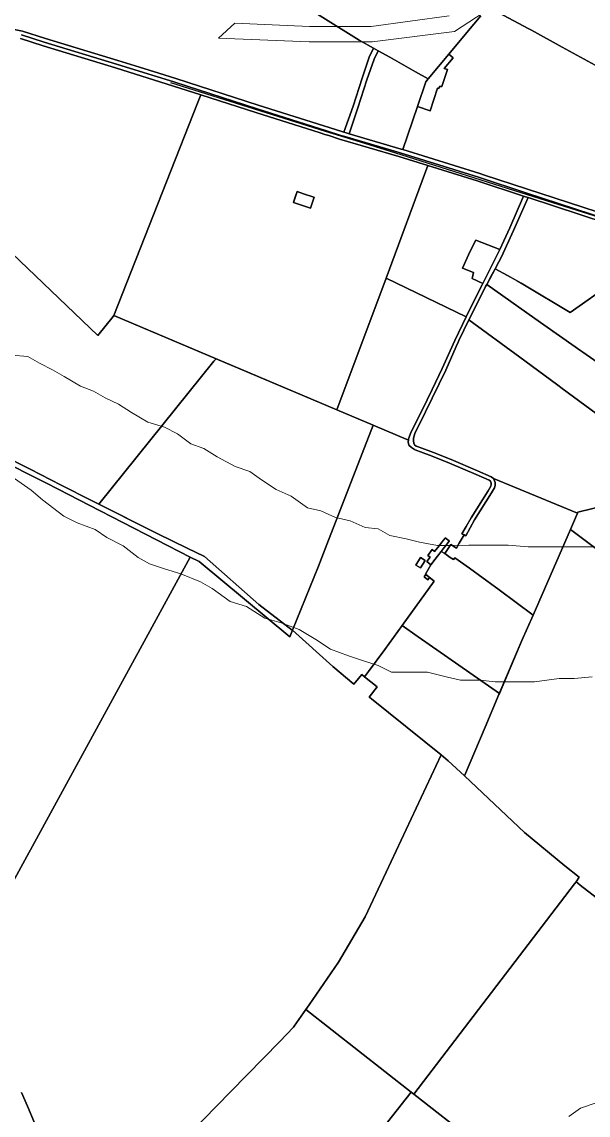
# Model space of a CAD drawing. Header units: metres. Extents: x 3 to 1027712, y 40 to 4430649.
# Drawn here: x 505196 to 505634, y 4410603 to 4411448 of the extents above; entities that cross this region are included whole.
import ezdxf

# ---------------------------------------------------------------- set-up
doc = ezdxf.new("R2010")
doc.units = ezdxf.units.M
doc.header["$MEASUREMENT"] = 0
doc.layers.add('A.ES.SDGC.CP.07003.cadastralparcel — CadastralParcel', color=1, linetype='Continuous')
doc.layers.add('Carreteras_5_km', color=2, linetype='Continuous', lineweight=30)
doc.layers.add('Habitats_5_km', color=7, linetype='Continuous', lineweight=9, true_color=0xbefad2)

msp = doc.modelspace()

# ---------------------------------------------------------------- linework, layer by layer
at = {"layer": 'A.ES.SDGC.CP.07003.cadastralparcel — CadastralParcel', "color": 7, "linetype": 'Continuous', "flags": 128}
for points in [[(505587.92, 4411442.36), (505556.41, 4411459.25), (505579.79, 4411487.63), (505604.11, 4411516.92), (505652.37, 4411575.05), (505674.24, 4411561.78), (505678.41, 4411559.27), (505679.96, 4411558.34), (505681.32, 4411557.52), (505685.72, 4411554.87), (505698.78, 4411547.02), (505720.06, 4411534.22), (505720.29, 4411534.09), (505746.29, 4411520.12), (505777.52, 4411503.33), (505784.57, 4411499.54), (505797.84, 4411492.78), (505715.59, 4411376.42), (505670.31, 4411397.67), (505667.7, 4411398.89), (505613.75, 4411428.3), (505589.91, 4411441.29), (505587.92, 4411442.36)], [(505446.84, 4411361.97), (505444.87, 4411362.56), (505452.12, 4411382.7), (505459.06, 4411404.28), (505464.61, 4411420.52), (505467.99, 4411427.42), (505469.73, 4411426.44), (505471.48, 4411425.46), (505468.31, 4411418.99), (505462.86, 4411403.02), (505455.91, 4411381.41), (505449.04, 4411361.33), (505446.84, 4411361.97)], [(505489.34, 4411349.49), (505449.04, 4411361.33), (505455.91, 4411381.41), (505462.86, 4411403.02), (505468.31, 4411418.99), (505471.48, 4411425.46), (505480.44, 4411420.45), (505500.44, 4411409.25), (505510.2, 4411403.79), (505508.25, 4411401.46), (505501.83, 4411382.47), (505490.56, 4411349.11), (505489.34, 4411349.49)], [(505511.59, 4411379.06), (505501.83, 4411382.47), (505508.25, 4411401.46), (505510.2, 4411403.79), (505526.12, 4411422.77), (505529.54, 4411420.14), (505522.55, 4411411.66), (505525.18, 4411410.9), (505520.75, 4411397.94), (505518.97, 4411397.77), (505518.37, 4411396.36), (505517.28, 4411396.65), (505511.59, 4411379.06)], [(505439.67, 4411148.05), (505267.14, 4411220.97), (505331.87, 4411385.01), (505334.42, 4411391.47), (505377.01, 4411377.8), (505426.74, 4411361.99), (505430.37, 4411360.84), (505433.35, 4411359.89), (505441.67, 4411357.24), (505487.6, 4411343.74), (505510.03, 4411336.75), (505477.58, 4411249.7), (505439.67, 4411148.05)], [(505539.49, 4411219.87), (505477.58, 4411249.7), (505510.03, 4411336.75), (505548.1, 4411324.88), (505583.81, 4411313.23), (505573.22, 4411288.59), (505565.52, 4411272.02), (505546.9, 4411279.27), (505542.6, 4411270.69), (505536.81, 4411257.44), (505545.22, 4411254.26), (505544.1, 4411249.6), (505552.41, 4411245.73), (505551.89, 4411244.71), (505541.4, 4411223.84), (505539.49, 4411219.87)], [(505421.9, 4411312.43), (505422.01, 4411312.38), (505419.25, 4411303.89), (505419.11, 4411303.94), (505406.04, 4411308.32), (505406.08, 4411308.45), (505407.48, 4411312.5), (505408.91, 4411316.68), (505408.94, 4411316.75), (505413.85, 4411315.07), (505421.9, 4411312.43)], [(505419.25, 4411303.89), (505422.01, 4411312.38), (505421.9, 4411312.43), (505413.85, 4411315.07), (505408.94, 4411316.75), (505406.04, 4411308.32), (505419.11, 4411303.94), (505419.25, 4411303.89)], [(505537.89, 4411051.49), (505536.24, 4411052.3), (505539.52, 4411057.86), (505543.49, 4411064.58), (505556.62, 4411085.57), (505558.65, 4411089.04), (505558.94, 4411090.03), (505558.86, 4411091.41), (505558.43, 4411092.85), (505557.21, 4411093.84), (505547.17, 4411098.16), (505526.7, 4411106.87), (505513.16, 4411112.39), (505504.28, 4411115.61), (505501.44, 4411116.69), (505499.51, 4411117.5), (505497.24, 4411119.09), (505495.28, 4411120.68), (505494.62, 4411123.32), (505494.85, 4411124.73), (505495.01, 4411125.7), (505497.12, 4411131.05), (505505.41, 4411147.75), (505513.21, 4411163.83), (505521.01, 4411179.89), (505527.1, 4411193.57), (505530.66, 4411201.54), (505539.49, 4411219.87), (505541.4, 4411223.84), (505551.89, 4411244.71), (505552.41, 4411245.73), (505563.83, 4411268.38), (505565.52, 4411272.02), (505573.22, 4411288.59), (505583.81, 4411313.23), (505585.36, 4411312.73), (505587.47, 4411312.04), (505576.13, 4411286.74), (505566.72, 4411266.18), (505564.67, 4411262.34), (505561.91, 4411257.14), (505555.38, 4411244.89), (505554.56, 4411243.33), (505544.09, 4411222.52), (505541.69, 4411217.54), (505533.97, 4411201.52), (505533.38, 4411200.29), (505531.89, 4411196.95), (505523.73, 4411178.63), (505508.1, 4411146.43), (505499.91, 4411129.92), (505498.72, 4411126.22), (505498.72, 4411124.1), (505499.11, 4411122.26), (505499.64, 4411121.07), (505500.96, 4411120.14), (505502.55, 4411119.48), (505505.33, 4411118.42), (505514.24, 4411115.19), (505527.86, 4411109.64), (505548.35, 4411100.92), (505558.79, 4411096.43), (505560.56, 4411094.97), (505561.04, 4411094.58), (505561.83, 4411091.94), (505561.96, 4411089.69), (505561.43, 4411087.85), (505559.19, 4411084.01), (505546.07, 4411063.05), (505539.2, 4411050.76), (505537.89, 4411051.49)], [(505571.38, 4411251.93), (505561.91, 4411257.14), (505564.67, 4411262.34), (505566.72, 4411266.18), (505576.13, 4411286.74), (505587.47, 4411312.04), (505647.86, 4411292.34), (505673.36, 4411284.23), (505696.23, 4411277.08), (505652.1, 4411245.99), (505619.84, 4411223.25), (505584.62, 4411244.5), (505582.07, 4411246.04), (505571.38, 4411251.93)], [(505552.41, 4411245.73), (505544.1, 4411249.6), (505545.22, 4411254.26), (505536.81, 4411257.44), (505542.6, 4411270.69), (505546.9, 4411279.27), (505565.52, 4411272.02), (505563.83, 4411268.38), (505552.41, 4411245.73)], [(505467.76, 4411136.18), (505439.67, 4411148.05), (505477.58, 4411249.7), (505539.49, 4411219.87), (505530.66, 4411201.54), (505527.1, 4411193.57), (505521.01, 4411179.89), (505513.21, 4411163.83), (505505.41, 4411147.75), (505497.12, 4411131.05), (505495.01, 4411125.7), (505494.85, 4411124.73), (505467.76, 4411136.18)], [(505580.98, 4411188.66), (505541.69, 4411217.54), (505544.09, 4411222.52), (505554.56, 4411243.33), (505555.38, 4411244.89), (505592.58, 4411218.71), (505609.13, 4411207.06), (505614.13, 4411203.55), (505628.22, 4411193.63), (505629.69, 4411192.61), (505644.01, 4411182.53), (505680.36, 4411155.67), (505709.15, 4411134.42), (505755.13, 4411101.27), (505713.87, 4411090.91), (505662.39, 4411128.78), (505613.71, 4411164.58), (505610.31, 4411167.08), (505594.55, 4411178.67), (505580.98, 4411188.66)], [(505346.22, 4411187.54), (505439.67, 4411148.05), (505467.76, 4411136.18), (505431.94, 4411044.18), (505425.35, 4411027.24), (505405.22, 4410977.8), (505405.01, 4410978), (505379.32, 4410997.65), (505337.24, 4411034.79), (505323.78, 4411041.31), (505301.17, 4411052.26), (505299.7, 4411053), (505255.59, 4411075.22), (505344.63, 4411185.57), (505346.22, 4411187.54)], [(505464.05, 4410946.06), (505460.94, 4410941.94), (505458.91, 4410943.59), (505452.75, 4410936.13), (505436.43, 4410949.75), (505405.22, 4410977.8), (505425.35, 4411027.24), (505431.94, 4411044.18), (505467.76, 4411136.18), (505494.85, 4411124.73), (505494.62, 4411123.32), (505495.28, 4411120.68), (505497.24, 4411119.09), (505499.51, 4411117.5), (505501.44, 4411116.69), (505504.28, 4411115.61), (505513.16, 4411112.39), (505526.7, 4411106.87), (505547.17, 4411098.16), (505557.21, 4411093.84), (505558.43, 4411092.85), (505558.86, 4411091.41), (505558.94, 4411090.03), (505558.65, 4411089.04), (505556.62, 4411085.57), (505543.49, 4411064.58), (505539.52, 4411057.86), (505536.24, 4411052.3), (505537.89, 4411051.49), (505534.24, 4411045.17), (505531.95, 4411041.2), (505527.62, 4411044.07), (505526.03, 4411041.68), (505522.93, 4411036.99), (505520.26, 4411038.77), (505521.76, 4411040.69), (505523.8, 4411043.32), (505526.37, 4411046.62), (505526.52, 4411046.82), (505523.36, 4411049.27), (505523.21, 4411049.07), (505520.64, 4411045.77), (505518.6, 4411043.14), (505515.17, 4411038.74), (505513.36, 4411040.14), (505509.88, 4411035.67), (505511.69, 4411034.26), (505509.09, 4411030.9), (505512.25, 4411028.45), (505507.99, 4411021.09), (505508.4, 4411020.76), (505507.04, 4411019.05), (505509.9, 4411016.77), (505511.26, 4411018.48), (505514.78, 4411015.68), (505490.1, 4410981.48), (505476.76, 4410963), (505464.05, 4410946.06)], [(505531.95, 4411041.2), (505534.24, 4411045.17), (505537.89, 4411051.49), (505539.2, 4411050.76), (505546.07, 4411063.05), (505559.19, 4411084.01), (505561.43, 4411087.85), (505561.96, 4411089.69), (505561.83, 4411091.94), (505561.04, 4411094.58), (505560.56, 4411094.97), (505625.57, 4411068.29), (505620.09, 4411055.74), (505591.2, 4410989.58), (505565.05, 4411009.09), (505548.72, 4411020.88), (505545.88, 4411022.93), (505542.03, 4411025.7), (505530.76, 4411033.84), (505529.78, 4411032.45), (505527.26, 4411034.12), (505522.93, 4411036.99), (505526.03, 4411041.68), (505527.62, 4411044.07), (505531.95, 4411041.2)], [(505735.42, 4410969.42), (505620.09, 4411055.74), (505625.57, 4411068.29), (505625.86, 4411068.95), (505672.16, 4411080.45), (505697.97, 4411061.74), (505702.98, 4411058.1), (505782.93, 4411000.11), (505755.94, 4410982.82), (505745.68, 4410976.4), (505735.42, 4410969.42)], [(505511.69, 4411034.26), (505509.88, 4411035.67), (505513.36, 4411040.14), (505515.17, 4411038.74), (505518.6, 4411043.14), (505520.64, 4411045.77), (505523.21, 4411049.07), (505523.36, 4411049.27), (505526.52, 4411046.82), (505526.37, 4411046.62), (505523.8, 4411043.32), (505521.76, 4411040.69), (505515.65, 4411032.83), (505512.25, 4411028.45), (505509.09, 4411030.9), (505511.69, 4411034.26)], [(505501.75, 4410973.31), (505490.1, 4410981.48), (505514.78, 4411015.68), (505507.99, 4411021.09), (505512.25, 4411028.45), (505515.65, 4411032.83), (505520.26, 4411038.77), (505522.93, 4411036.99), (505527.26, 4411034.12), (505529.78, 4411032.45), (505530.76, 4411033.84), (505542.03, 4411025.7), (505545.88, 4411022.93), (505548.72, 4411020.88), (505565.05, 4411009.09), (505591.2, 4410989.58), (505582.64, 4410969.99), (505565.17, 4410928.83), (505502.44, 4410972.82), (505501.75, 4410973.31)], [(505504.17, 4411025.97), (505500.61, 4411028.14), (505504.16, 4411033.92), (505507.72, 4411031.75), (505504.17, 4411025.97)], [(505504.17, 4411025.97), (505507.72, 4411031.75), (505504.16, 4411033.92), (505500.61, 4411028.14), (505504.17, 4411025.97)], [(505511.26, 4411018.48), (505509.9, 4411016.77), (505507.04, 4411019.05), (505508.4, 4411020.76), (505511.26, 4411018.48)], [(505476.76, 4410963), (505490.1, 4410981.48), (505501.75, 4410973.31), (505502.44, 4410972.82), (505565.17, 4410928.83), (505564.85, 4410928.06), (505554.23, 4410903.05), (505538.18, 4410865.24), (505525.6, 4410877.05), (505520.12, 4410881.47), (505466.34, 4410924.8), (505465.08, 4410925.85), (505464.63, 4410926.23), (505470.75, 4410934), (505460.94, 4410941.94), (505464.05, 4410946.06), (505476.76, 4410963)], [(505497.15, 4410620.87), (505415.54, 4410684.75), (505418.08, 4410688.44), (505440.74, 4410721.37), (505461.58, 4410756.47), (505477.65, 4410790.97), (505520.12, 4410881.47), (505525.6, 4410877.05), (505538.18, 4410865.24), (505584.72, 4410821.51), (505615.89, 4410795.9), (505626.75, 4410786.99), (505624.44, 4410783.49), (505623.28, 4410781.98), (505499.07, 4410619.36), (505497.15, 4410620.87)], [(505591.22, 4410547.22), (505499.07, 4410619.36), (505623.28, 4410781.98), (505624.44, 4410783.49), (505625.88, 4410782.37), (505627.64, 4410781), (505653.53, 4410760.92), (505679.9, 4410737.39), (505735.01, 4410685.39), (505722.24, 4410669.85), (505698.65, 4410641.41), (505697, 4410639.24), (505693.24, 4410634.27), (505678.31, 4410614.58), (505664.1, 4410599.15), (505659.6, 4410594.26), (505644.96, 4410583.7), (505624.62, 4410572.32), (505605.1, 4410556.87), (505591.22, 4410547.22)], [(505282.33, 4410528.09), (505273.96, 4410535.85), (505357.36, 4410621.22), (505395.41, 4410660.17), (505406.18, 4410671.19), (505406.67, 4410671.9), (505415.54, 4410684.75), (505497.15, 4410620.87), (505365.34, 4410454.17), (505298.36, 4410513.25), (505282.33, 4410528.09)], [(505374.56, 4410446.03), (505365.34, 4410454.17), (505497.15, 4410620.87), (505499.07, 4410619.36), (505591.22, 4410547.22), (505586.39, 4410543.87), (505571.75, 4410536.55), (505563.62, 4410519.49), (505561.09, 4410503.54), (505560.28, 4410485.66), (505557.02, 4410471.84), (505548.39, 4410457.09), (505548.81, 4410446.91), (505517.42, 4410441.97), (505508.47, 4410438.61), (505503.35, 4410436.7), (505491.39, 4410429.67), (505482.99, 4410422.32), (505480.14, 4410419.82), (505467.11, 4410401.89), (505455.85, 4410386.07), (505451.96, 4410384.21), (505401.42, 4410424.58), (505374.56, 4410446.03)]]:
    msp.add_lwpolyline(points, close=True, dxfattribs=at)
for points in [[(505404.9, 4411466.28), (505456.89, 4411433.63), (505467.99, 4411427.42), (505464.61, 4411420.52), (505459.06, 4411404.28), (505452.12, 4411382.7), (505444.87, 4411362.56), (505443.42, 4411362.98), (505378.84, 4411383.52), (505315.18, 4411403.95), (505302.01, 4411408.06), (505287.09, 4411412.71), (505270.27, 4411417.95), (505214.32, 4411434.91), (505196.57, 4411440.69), (505185.38, 4411443.01)], [(505550.93, 4411452.59), (505540.11, 4411439.46), (505526.12, 4411422.77), (505510.2, 4411403.79), (505500.44, 4411409.25), (505480.44, 4411420.45), (505471.48, 4411425.46), (505469.73, 4411426.44), (505467.99, 4411427.42), (505456.89, 4411433.63), (505404.9, 4411466.28)], [(505556.41, 4411459.25), (505587.92, 4411442.36), (505589.91, 4411441.29), (505613.75, 4411428.3), (505667.7, 4411398.89)], [(505640.87, 4411300.94), (505553.6, 4411329.47), (505550.22, 4411330.58), (505490.56, 4411349.11), (505501.83, 4411382.47), (505511.59, 4411379.06), (505517.28, 4411396.65), (505518.37, 4411396.36), (505518.97, 4411397.77), (505520.75, 4411397.94), (505525.18, 4411410.9), (505522.55, 4411411.66), (505529.54, 4411420.14), (505526.12, 4411422.77), (505540.11, 4411439.46), (505550.93, 4411452.59)], [(505185.38, 4411443.01), (505196.57, 4411440.69), (505214.32, 4411434.91), (505270.27, 4411417.95), (505287.09, 4411412.71), (505302.01, 4411408.06), (505315.18, 4411403.95), (505378.84, 4411383.52), (505443.42, 4411362.98), (505444.87, 4411362.56), (505446.84, 4411361.97), (505449.04, 4411361.33), (505489.34, 4411349.49), (505490.56, 4411349.11), (505550.22, 4411330.58), (505553.6, 4411329.47), (505640.87, 4411300.94)], [(505195.03, 4411434.89), (505212.52, 4411429.19), (505268.51, 4411412.21), (505313.37, 4411398.23), (505334.42, 4411391.47), (505331.87, 4411385.01), (505267.14, 4411220.97), (505266.79, 4411220.09), (505254.97, 4411205.55), (505182.46, 4411274.78)], [(505647.86, 4411292.34), (505587.47, 4411312.04), (505585.36, 4411312.73), (505583.81, 4411313.23), (505548.1, 4411324.88), (505510.03, 4411336.75), (505487.6, 4411343.74), (505441.67, 4411357.24), (505433.35, 4411359.89), (505430.37, 4411360.84), (505426.74, 4411361.99), (505377.01, 4411377.8), (505334.42, 4411391.47), (505313.37, 4411398.23), (505268.51, 4411412.21), (505212.52, 4411429.19), (505195.03, 4411434.89)], [(505648.78, 4411295.19), (505586.52, 4411315.5), (505549.01, 4411327.74), (505488.47, 4411346.61), (505445.83, 4411359.14), (505442.55, 4411360.11), (505431.48, 4411363.63), (505377.93, 4411380.66), (505314.27, 4411401.09), (505269.39, 4411415.08), (505213.42, 4411432.05), (505195.8, 4411437.79)], [(505195.8, 4411437.79), (505213.42, 4411432.05), (505269.39, 4411415.08), (505314.27, 4411401.09), (505377.93, 4411380.66), (505431.48, 4411363.63), (505442.55, 4411360.11), (505445.83, 4411359.14), (505488.47, 4411346.61), (505549.01, 4411327.74), (505586.52, 4411315.5), (505648.78, 4411295.19)], [(505182.46, 4411274.78), (505254.97, 4411205.55), (505254.97, 4411205.55), (505266.79, 4411220.09), (505267.14, 4411220.97), (505346.22, 4411187.54), (505344.63, 4411185.57), (505255.59, 4411075.22), (505250.07, 4411078), (505226.43, 4411089.98), (505202.61, 4411102.31), (505180.21, 4411113.55)], [(505644.01, 4411182.53), (505629.69, 4411192.61), (505628.22, 4411193.63), (505614.13, 4411203.55), (505609.13, 4411207.06), (505592.58, 4411218.71), (505555.38, 4411244.89), (505559.7, 4411253), (505559.7, 4411253), (505561.91, 4411257.14), (505571.38, 4411251.93), (505578.98, 4411247.74), (505582.07, 4411246.04), (505584.62, 4411244.5), (505619.84, 4411223.25), (505652.1, 4411245.99)], [(505672.16, 4411080.45), (505625.86, 4411068.95), (505625.57, 4411068.29), (505560.56, 4411094.97), (505558.79, 4411096.43), (505558.79, 4411096.43), (505548.35, 4411100.92), (505527.86, 4411109.64), (505514.24, 4411115.19), (505505.33, 4411118.42), (505502.55, 4411119.48), (505500.96, 4411120.14), (505499.64, 4411121.07), (505499.11, 4411122.26), (505498.72, 4411124.1), (505498.72, 4411126.22), (505499.91, 4411129.92), (505508.1, 4411146.43), (505523.73, 4411178.63), (505531.89, 4411196.95), (505533.38, 4411200.29), (505533.97, 4411201.52), (505541.69, 4411217.54), (505580.98, 4411188.66), (505594.55, 4411178.67), (505610.31, 4411167.08), (505613.71, 4411164.58), (505662.39, 4411128.78)], [(505167.67, 4411115.36), (505200.79, 4411098.75), (505214.17, 4411091.82), (505224.6, 4411086.42), (505248.26, 4411074.43), (505326.25, 4411034.38), (505161.09, 4410732.1)], [(505180.21, 4411113.55), (505202.61, 4411102.31), (505226.43, 4411089.98), (505250.07, 4411078), (505299.7, 4411053), (505301.17, 4411052.26), (505323.78, 4411041.31), (505337.24, 4411034.79), (505379.32, 4410997.65), (505405.01, 4410978), (505405.22, 4410977.8), (505404.22, 4410975.33), (505403.18, 4410972.78), (505333.14, 4411030.84), (505326.25, 4411034.38), (505248.26, 4411074.43), (505224.6, 4411086.42), (505214.17, 4411091.82), (505200.79, 4411098.75), (505167.67, 4411115.36)], [(505653.53, 4410760.92), (505627.64, 4410781), (505625.88, 4410782.37), (505624.44, 4410783.49), (505626.75, 4410786.99), (505615.89, 4410795.9), (505584.72, 4410821.51), (505584.72, 4410821.51), (505538.18, 4410865.24), (505554.23, 4410903.05), (505564.85, 4410928.06), (505582.64, 4410969.99), (505591.2, 4410989.58), (505620.09, 4411055.74), (505735.42, 4410969.42)], [(505161.09, 4410732.1), (505326.25, 4411034.38), (505333.14, 4411030.84), (505403.18, 4410972.78), (505404.22, 4410975.33), (505405.22, 4410977.8), (505436.43, 4410949.75), (505452.75, 4410936.13), (505452.75, 4410936.13), (505458.91, 4410943.59), (505460.94, 4410941.94), (505470.75, 4410934), (505464.63, 4410926.23), (505465.08, 4410925.85), (505466.34, 4410924.8), (505520.12, 4410881.47), (505477.65, 4410790.97), (505461.58, 4410756.47), (505440.74, 4410721.37), (505418.08, 4410688.44), (505415.54, 4410684.75), (505406.67, 4410671.9), (505406.18, 4410671.19), (505395.41, 4410660.17), (505357.36, 4410621.22), (505273.96, 4410535.85)], [(505195.91, 4410620.83), (505200.48, 4410610.04), (505205.85, 4410597.35), (505219.41, 4410571.61), (505235.68, 4410545.89), (505207.53, 4410516.53), (505204.09, 4410512.55), (505203.43, 4410511.78), (505193.59, 4410517.32), (505196.15, 4410521.08), (505180.29, 4410530.08)], [(505205.85, 4410597.35), (505200.48, 4410610.04), (505195.91, 4410620.83)]]:
    msp.add_lwpolyline(points, dxfattribs=at)
at = {"layer": 'Carreteras_5_km'}
for p, q in [((505311.13, 4411401, 14.23), (505430.62, 4411363.38, 13.42)), ((505430.62, 4411363.38, 13.42), (505445.7, 4411358.8, 13.32)), ((505489.07, 4411345.24, 13.12), (505586.65, 4411314.56, 12.53)), ((505586.65, 4411314.56, 12.53), (505716.41, 4411273.55, 11.96))]:
    msp.add_line(p, q, dxfattribs=at)
msp.add_polyline3d([(505445.7, 4411358.8, 13.32), (505460.95, 4411354.03, 13.23), (505489.07, 4411345.24, 13.12)], dxfattribs=at)
at = {"layer": 'Habitats_5_km'}
for points in [[(505575.61, 4411469.85), (505530.54, 4411440.35), (505466.79, 4411432.35), (505418.29, 4411432.35), (505348.19, 4411435.33), (505360.66, 4411446.79), (505418.54, 4411444.35), (505466.04, 4411444.35), (505526.29, 4411452.35)], [(505188.04, 4411190.41), (505200.76, 4411189.16), (505209.66, 4411184.09), (505219.83, 4411179.01), (505228.73, 4411173.94), (505241.45, 4411166.33), (505251.62, 4411162.53), (505260.53, 4411157.45), (505270.7, 4411152.38), (505280.87, 4411146.04), (505293.59, 4411138.43), (505306.3, 4411134.63), (505316.48, 4411129.56), (505326.65, 4411121.94), (505336.82, 4411118.14), (505347, 4411111.8), (505360.98, 4411104.19), (505372.43, 4411100.39), (505381.33, 4411094.04), (505392.77, 4411086.43), (505404.22, 4411081.36), (505416.93, 4411072.48), (505427.11, 4411069.95), (505438.55, 4411064.88), (505450, 4411062.35), (505461.44, 4411057.28), (505471.62, 4411056.03), (505480.52, 4411050.95), (505493.24, 4411048.43), (505503.41, 4411045.9), (505517.4, 4411043.38), (505530.12, 4411043.4), (505541.57, 4411043.41), (505558.1, 4411043.44), (505572.09, 4411043.46), (505587.35, 4411042.21), (505600.07, 4411042.23), (505614.06, 4411042.25), (505628.05, 4411042.27), (505640.77, 4411042.29)], [(505636.92, 4410941.81), (505622.93, 4410940.52), (505611.48, 4410940.5), (505592.41, 4410937.93), (505577.14, 4410937.91), (505561.88, 4410937.89), (505550.44, 4410939.14), (505535.17, 4410939.12), (505525, 4410941.65), (505509.74, 4410945.44), (505493.2, 4410945.41), (505481.76, 4410945.4), (505471.59, 4410950.47), (505460.14, 4410954.27), (505448.69, 4410958.07), (505434.71, 4410963.13), (505423.26, 4410970.75), (505410.55, 4410978.36), (505396.56, 4410983.42), (505383.84, 4410987.22), (505369.85, 4410996.1), (505357.13, 4410999.9), (505343.15, 4411010.05), (505334.25, 4411015.13), (505318.99, 4411021.46), (505306.27, 4411025.26), (505294.82, 4411029.06), (505285.92, 4411034.13), (505274.48, 4411043.02), (505261.76, 4411049.36), (505252.86, 4411055.7), (505238.87, 4411060.77), (505228.7, 4411065.84), (505212.17, 4411078.53), (505203.27, 4411086.15), (505190.55, 4411095.03)], [(505619.01, 4410602.23), (505627.91, 4410608.6), (505639.36, 4410612.43), (505649.54, 4410616.26), (505662.26, 4410622.64), (505673.7, 4410617.57), (505682.6, 4410609.95), (505690.23, 4410602.33)]]:
    msp.add_lwpolyline(points, dxfattribs=at)

doc.saveas('drawing.dxf')
